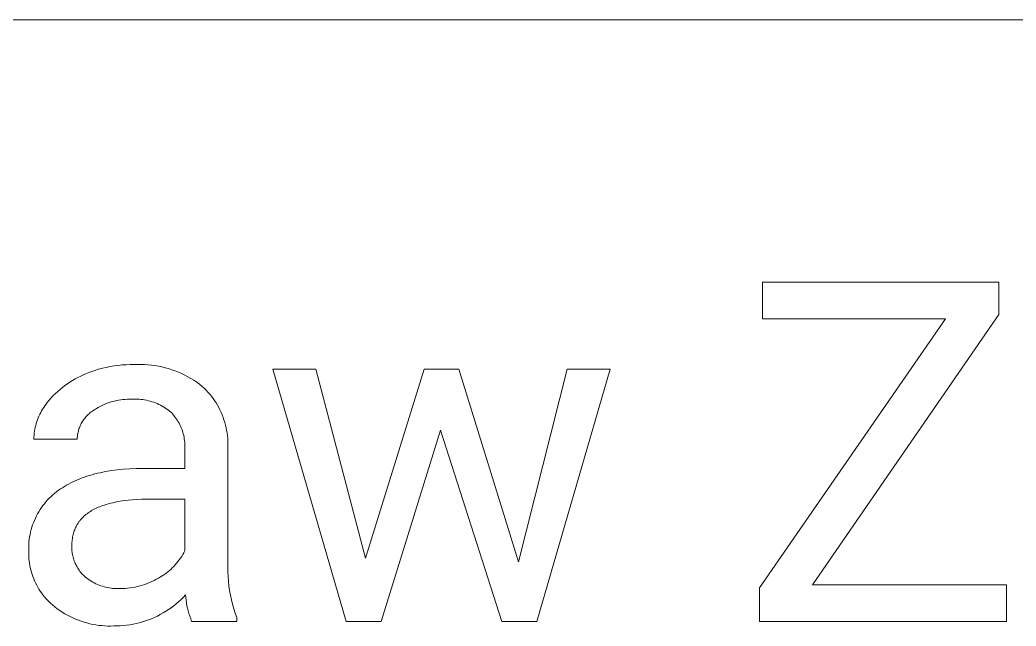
# Model space of a CAD drawing. Header units: millimetres. Extents: x -1246 to 2331, y -493 to 2006.
# Drawn here: x 1501.2 to 1600.7, y -153.5 to -93 of the extents above; entities that cross this region are included whole.
import ezdxf

# ---------------------------------------------------------------- set-up
doc = ezdxf.new("R2010")
doc.units = ezdxf.units.MM
doc.header["$MEASUREMENT"] = 0
doc.layers.add('Domyślny', color=7, linetype='Continuous', true_color=0x000000)

msp = doc.modelspace()

# ---------------------------------------------------------------- linework, layer by layer
at = {"layer": 'Domyślny', "color": 18, "lineweight": 15, "true_color": 0x000000}
for p, q in [((2327.489, -92.974), (979.014, -92.974)), ((1575.385, -122.795), (1575.385, -119.138)), ((1575.385, -119.138), (1598.995, -119.138)), ((1598.995, -119.138), (1598.995, -122.39)), ((1575.088, -149.657), (1593.647, -122.795)), ((1593.647, -122.795), (1575.385, -122.795)), ((1598.995, -122.39), (1580.365, -149.359)), ((1512.612, -127.371), (1512.96, -127.358)), ((1512.96, -127.358), (1513.309, -127.357)), ((1513.309, -127.357), (1513.657, -127.367)), ((1507.561, -128.396), (1507.93, -128.241)), ((1507.93, -128.241), (1508.303, -128.099)), ((1508.303, -128.099), (1508.681, -127.969)), ((1508.681, -127.969), (1509.062, -127.851)), ((1509.062, -127.851), (1509.448, -127.746)), ((1509.448, -127.746), (1509.836, -127.654)), ((1509.836, -127.654), (1510.228, -127.575)), ((1510.228, -127.575), (1510.622, -127.508)), ((1510.622, -127.508), (1511.018, -127.455)), ((1511.018, -127.455), (1511.415, -127.414)), ((1511.415, -127.414), (1511.814, -127.387)), ((1511.814, -127.387), (1512.213, -127.373)), ((1512.213, -127.373), (1512.612, -127.371)), ((1513.657, -127.367), (1514.004, -127.39)), ((1514.004, -127.39), (1514.351, -127.425)), ((1514.351, -127.425), (1514.696, -127.472)), ((1514.696, -127.472), (1515.04, -127.531)), ((1515.04, -127.531), (1515.381, -127.602)), ((1515.381, -127.602), (1515.719, -127.685)), ((1515.719, -127.685), (1516.054, -127.78)), ((1516.054, -127.78), (1516.386, -127.886)), ((1516.386, -127.886), (1516.714, -128.003)), ((1516.714, -128.003), (1517.038, -128.132)), ((1517.038, -128.132), (1517.356, -128.273)), ((1517.356, -128.273), (1517.67, -128.424)), ((1533.789, -153.011), (1526.475, -127.841)), ((1526.475, -127.841), (1530.764, -127.841)), ((1530.764, -127.841), (1535.719, -146.686)), ((1535.719, -146.686), (1541.58, -127.841)), ((1541.58, -127.841), (1545.046, -127.841)), ((1545.046, -127.841), (1551.026, -147.079)), ((1551.026, -147.079), (1555.863, -127.841)), ((1560.175, -127.841), (1552.837, -153.011)), ((1555.863, -127.841), (1560.175, -127.841)), ((1505.702, -129.467), (1505.951, -129.288)), ((1505.951, -129.288), (1506.207, -129.118)), ((1506.207, -129.118), (1506.468, -128.956)), ((1506.468, -128.956), (1506.734, -128.802)), ((1506.734, -128.802), (1507.006, -128.658)), ((1507.006, -128.658), (1507.281, -128.522)), ((1507.281, -128.522), (1507.561, -128.396)), ((1517.67, -128.424), (1517.979, -128.586)), ((1517.979, -128.586), (1518.281, -128.759)), ((1518.281, -128.759), (1518.578, -128.942)), ((1518.578, -128.942), (1518.867, -129.135)), ((1518.867, -129.135), (1519.15, -129.338)), ((1519.15, -129.338), (1519.426, -129.551)), ((1504.547, -130.478), (1504.765, -130.261)), ((1504.765, -130.261), (1504.989, -130.051)), ((1504.989, -130.051), (1505.22, -129.849)), ((1505.22, -129.849), (1505.458, -129.654)), ((1505.458, -129.654), (1505.702, -129.467)), ((1519.426, -129.551), (1519.621, -129.736)), ((1519.621, -129.736), (1519.81, -129.927)), ((1519.81, -129.927), (1519.993, -130.124)), ((1519.993, -130.124), (1520.168, -130.328)), ((1520.168, -130.328), (1520.337, -130.537)), ((1503.701, -131.486), (1503.818, -131.327)), ((1503.818, -131.327), (1503.94, -131.171)), ((1503.94, -131.171), (1504.135, -130.934)), ((1504.135, -130.934), (1504.337, -130.703)), ((1504.337, -130.703), (1504.547, -130.478)), ((1509.818, -131.278), (1509.618, -131.361)), ((1510.02, -131.201), (1509.818, -131.278)), ((1510.225, -131.131), (1510.02, -131.201)), ((1510.433, -131.068), (1510.225, -131.131)), ((1510.643, -131.013), (1510.433, -131.068)), ((1510.854, -130.965), (1510.643, -131.013)), ((1511.067, -130.924), (1510.854, -130.965)), ((1511.281, -130.891), (1511.067, -130.924)), ((1511.496, -130.866), (1511.281, -130.891)), ((1511.712, -130.847), (1511.496, -130.866)), ((1511.929, -130.837), (1511.712, -130.847)), ((1512.145, -130.834), (1511.929, -130.837)), ((1512.362, -130.838), (1512.145, -130.834)), ((1512.549, -130.828), (1512.362, -130.838)), ((1512.736, -130.825), (1512.549, -130.828)), ((1512.923, -130.828), (1512.736, -130.825)), ((1513.11, -130.838), (1512.923, -130.828)), ((1513.297, -130.854), (1513.11, -130.838)), ((1513.483, -130.876), (1513.297, -130.854)), ((1513.668, -130.905), (1513.483, -130.876)), ((1513.851, -130.94), (1513.668, -130.905)), ((1514.034, -130.981), (1513.851, -130.94)), ((1514.215, -131.028), (1514.034, -130.981)), ((1514.395, -131.081), (1514.215, -131.028)), ((1514.572, -131.141), (1514.395, -131.081)), ((1514.747, -131.206), (1514.572, -131.141)), ((1514.92, -131.278), (1514.747, -131.206)), ((1515.091, -131.355), (1514.92, -131.278)), ((1520.337, -130.537), (1520.498, -130.752)), ((1520.498, -130.752), (1520.651, -130.973)), ((1520.651, -130.973), (1520.798, -131.198)), ((1520.798, -131.198), (1520.936, -131.429)), ((1503.198, -132.336), (1503.287, -132.16)), ((1503.287, -132.16), (1503.382, -131.986)), ((1503.382, -131.986), (1503.483, -131.816)), ((1503.483, -131.816), (1503.589, -131.649)), ((1503.589, -131.649), (1503.701, -131.486)), ((1508.122, -132.282), (1508.036, -132.359)), ((1508.211, -132.208), (1508.122, -132.282)), ((1508.302, -132.137), (1508.211, -132.208)), ((1508.395, -132.07), (1508.302, -132.137)), ((1508.491, -132.005), (1508.395, -132.07)), ((1508.669, -131.882), (1508.491, -132.005)), ((1508.851, -131.765), (1508.669, -131.882)), ((1509.037, -131.654), (1508.851, -131.765)), ((1509.227, -131.55), (1509.037, -131.654)), ((1509.421, -131.452), (1509.227, -131.55)), ((1509.618, -131.361), (1509.421, -131.452)), ((1515.259, -131.438), (1515.091, -131.355)), ((1515.424, -131.527), (1515.259, -131.438)), ((1515.585, -131.621), (1515.424, -131.527)), ((1515.744, -131.721), (1515.585, -131.621)), ((1515.899, -131.826), (1515.744, -131.721)), ((1516.05, -131.936), (1515.899, -131.826)), ((1516.197, -132.052), (1516.05, -131.936)), ((1516.341, -132.172), (1516.197, -132.052)), ((1516.452, -132.293), (1516.341, -132.172)), ((1516.56, -132.417), (1516.452, -132.293)), ((1520.936, -131.429), (1521.066, -131.664)), ((1521.066, -131.664), (1521.189, -131.903)), ((1521.189, -131.903), (1521.303, -132.146)), ((1521.303, -132.146), (1521.408, -132.393)), ((1502.791, -133.448), (1502.843, -133.258)), ((1502.843, -133.258), (1502.902, -133.069)), ((1502.902, -133.069), (1502.967, -132.882)), ((1502.967, -132.882), (1503.038, -132.697)), ((1503.038, -132.697), (1503.115, -132.515)), ((1503.115, -132.515), (1503.198, -132.336)), ((1507.337, -133.268), (1507.285, -133.371)), ((1507.393, -133.167), (1507.337, -133.268)), ((1507.452, -133.068), (1507.393, -133.167)), ((1507.514, -132.971), (1507.452, -133.068)), ((1507.579, -132.876), (1507.514, -132.971)), ((1507.648, -132.784), (1507.579, -132.876)), ((1507.72, -132.694), (1507.648, -132.784)), ((1507.795, -132.606), (1507.72, -132.694)), ((1507.873, -132.521), (1507.795, -132.606)), ((1507.953, -132.438), (1507.873, -132.521)), ((1508.036, -132.359), (1507.953, -132.438)), ((1516.663, -132.545), (1516.56, -132.417)), ((1516.762, -132.677), (1516.663, -132.545)), ((1516.856, -132.811), (1516.762, -132.677)), ((1516.946, -132.949), (1516.856, -132.811)), ((1517.031, -133.09), (1516.946, -132.949)), ((1517.112, -133.234), (1517.031, -133.09)), ((1517.187, -133.38), (1517.112, -133.234)), ((1521.408, -132.393), (1521.505, -132.644)), ((1521.505, -132.644), (1521.594, -132.898)), ((1521.594, -132.898), (1521.674, -133.154)), ((1521.674, -133.154), (1521.745, -133.414)), ((1502.626, -134.422), (1502.646, -134.225)), ((1502.646, -134.225), (1502.673, -134.029)), ((1502.673, -134.029), (1502.706, -133.834)), ((1502.706, -133.834), (1502.745, -133.64)), ((1502.745, -133.64), (1502.791, -133.448)), ((1506.998, -134.244), (1506.979, -134.357)), ((1507.021, -134.131), (1506.998, -134.244)), ((1507.047, -134.019), (1507.021, -134.131)), ((1507.078, -133.908), (1507.047, -134.019)), ((1507.112, -133.797), (1507.078, -133.908)), ((1507.15, -133.689), (1507.112, -133.797)), ((1507.191, -133.581), (1507.15, -133.689)), ((1507.236, -133.475), (1507.191, -133.581)), ((1507.285, -133.371), (1507.236, -133.475)), ((1517.258, -133.528), (1517.187, -133.38)), ((1517.323, -133.679), (1517.258, -133.528)), ((1517.383, -133.833), (1517.323, -133.679)), ((1517.438, -133.988), (1517.383, -133.833)), ((1517.488, -134.144), (1517.438, -133.988)), ((1517.532, -134.303), (1517.488, -134.144)), ((1517.572, -134.462), (1517.532, -134.303)), ((1521.745, -133.414), (1521.807, -133.675)), ((1521.807, -133.675), (1521.86, -133.939)), ((1521.86, -133.939), (1521.904, -134.204)), ((1521.904, -134.204), (1521.939, -134.47)), ((1543.236, -133.928), (1537.28, -153.011)), ((1549.347, -153.011), (1543.236, -133.928)), ((1502.606, -134.817), (1502.613, -134.619)), ((1506.942, -134.817), (1502.606, -134.817)), ((1502.613, -134.619), (1502.626, -134.422)), ((1506.945, -134.701), (1506.942, -134.817)), ((1506.953, -134.586), (1506.945, -134.701)), ((1506.964, -134.472), (1506.953, -134.586)), ((1506.979, -134.357), (1506.964, -134.472)), ((1517.605, -134.624), (1517.572, -134.462)), ((1517.633, -134.786), (1517.605, -134.624)), ((1517.656, -134.949), (1517.633, -134.786)), ((1517.673, -135.112), (1517.656, -134.949)), ((1517.685, -135.276), (1517.673, -135.112)), ((1517.691, -135.441), (1517.685, -135.276)), ((1521.939, -134.47), (1521.964, -134.738)), ((1521.964, -134.738), (1521.981, -135.006)), ((1521.981, -135.006), (1521.989, -135.274)), ((1521.989, -135.274), (1521.987, -135.543)), ((1517.687, -135.77), (1517.692, -135.605)), ((1517.687, -137.747), (1517.687, -135.77)), ((1517.692, -135.605), (1517.691, -135.441)), ((1521.987, -135.543), (1521.987, -147.122)), ((1508.419, -138.367), (1508.68, -138.296)), ((1508.68, -138.296), (1508.945, -138.23)), ((1508.945, -138.23), (1509.216, -138.168)), ((1509.216, -138.168), (1509.491, -138.11)), ((1509.491, -138.11), (1509.77, -138.057)), ((1509.77, -138.057), (1510.344, -137.962)), ((1510.344, -137.962), (1510.936, -137.885)), ((1510.936, -137.885), (1511.548, -137.825)), ((1511.548, -137.825), (1512.178, -137.781)), ((1512.178, -137.781), (1512.826, -137.756)), ((1512.826, -137.756), (1513.494, -137.747)), ((1513.494, -137.747), (1517.687, -137.747)), ((1506.069, -139.303), (1506.283, -139.19)), ((1506.283, -139.19), (1506.501, -139.082)), ((1506.501, -139.082), (1506.724, -138.978)), ((1506.724, -138.978), (1506.952, -138.878)), ((1506.952, -138.878), (1507.185, -138.783)), ((1507.185, -138.783), (1507.422, -138.691)), ((1507.422, -138.691), (1507.664, -138.604)), ((1507.664, -138.604), (1507.911, -138.521)), ((1507.911, -138.521), (1508.163, -138.442)), ((1508.163, -138.442), (1508.419, -138.367)), ((1504.498, -140.381), (1504.684, -140.223)), ((1504.684, -140.223), (1504.875, -140.072)), ((1504.875, -140.072), (1505.072, -139.927)), ((1505.072, -139.927), (1505.262, -139.794)), ((1505.262, -139.794), (1505.456, -139.665)), ((1505.456, -139.665), (1505.656, -139.54)), ((1505.656, -139.54), (1505.86, -139.419)), ((1505.86, -139.419), (1506.069, -139.303)), ((1503.506, -141.454), (1503.656, -141.262)), ((1503.656, -141.262), (1503.812, -141.074)), ((1503.812, -141.074), (1503.975, -140.892)), ((1503.975, -140.892), (1504.143, -140.716)), ((1504.143, -140.716), (1504.318, -140.546)), ((1504.318, -140.546), (1504.498, -140.381)), ((1510.137, -141.25), (1509.969, -141.296)), ((1510.309, -141.206), (1510.137, -141.25)), ((1510.485, -141.164), (1510.309, -141.206)), ((1510.848, -141.087), (1510.485, -141.164)), ((1511.227, -141.019), (1510.848, -141.087)), ((1511.622, -140.96), (1511.227, -141.019)), ((1512.032, -140.91), (1511.622, -140.96)), ((1512.457, -140.869), (1512.032, -140.91)), ((1512.898, -140.837), (1512.457, -140.869)), ((1513.355, -140.815), (1512.898, -140.837)), ((1513.828, -140.801), (1513.355, -140.815)), ((1514.316, -140.796), (1513.828, -140.801)), ((1517.687, -140.796), (1514.316, -140.796)), ((1517.687, -145.966), (1517.687, -140.796)), ((1502.862, -142.489), (1502.976, -142.273)), ((1502.976, -142.273), (1503.098, -142.062)), ((1503.098, -142.062), (1503.227, -141.855)), ((1503.227, -141.855), (1503.363, -141.652)), ((1503.363, -141.652), (1503.506, -141.454)), ((1507.915, -142.264), (1507.809, -142.347)), ((1508.025, -142.184), (1507.915, -142.264)), ((1508.138, -142.106), (1508.025, -142.184)), ((1508.256, -142.03), (1508.138, -142.106)), ((1508.377, -141.956), (1508.256, -142.03)), ((1508.503, -141.885), (1508.377, -141.956)), ((1508.632, -141.816), (1508.503, -141.885)), ((1508.765, -141.749), (1508.632, -141.816)), ((1508.902, -141.685), (1508.765, -141.749)), ((1509.043, -141.622), (1508.902, -141.685)), ((1509.188, -141.562), (1509.043, -141.622)), ((1509.336, -141.505), (1509.188, -141.562)), ((1509.489, -141.449), (1509.336, -141.505)), ((1509.645, -141.396), (1509.489, -141.449)), ((1509.805, -141.345), (1509.645, -141.396)), ((1509.969, -141.296), (1509.805, -141.345)), ((1502.48, -143.386), (1502.564, -143.157)), ((1502.564, -143.157), (1502.655, -142.931)), ((1502.655, -142.931), (1502.755, -142.708)), ((1502.755, -142.708), (1502.862, -142.489)), ((1506.995, -143.244), (1506.962, -143.297)), ((1507.029, -143.192), (1506.995, -143.244)), ((1507.064, -143.14), (1507.029, -143.192)), ((1507.1, -143.089), (1507.064, -143.14)), ((1507.137, -143.038), (1507.1, -143.089)), ((1507.175, -142.988), (1507.137, -143.038)), ((1507.214, -142.939), (1507.175, -142.988)), ((1507.254, -142.89), (1507.214, -142.939)), ((1507.337, -142.794), (1507.254, -142.89)), ((1507.424, -142.7), (1507.337, -142.794)), ((1507.514, -142.608), (1507.424, -142.7)), ((1507.608, -142.519), (1507.514, -142.608)), ((1507.707, -142.432), (1507.608, -142.519)), ((1507.809, -142.347), (1507.707, -142.432)), ((1502.224, -144.327), (1502.276, -144.089)), ((1502.276, -144.089), (1502.336, -143.852)), ((1502.336, -143.852), (1502.404, -143.618)), ((1502.404, -143.618), (1502.48, -143.386)), ((1506.562, -144.22), (1506.529, -144.345)), ((1506.598, -144.097), (1506.562, -144.22)), ((1506.638, -143.976), (1506.598, -144.097)), ((1506.683, -143.857), (1506.638, -143.976)), ((1506.706, -143.798), (1506.683, -143.857)), ((1506.731, -143.74), (1506.706, -143.798)), ((1506.756, -143.683), (1506.731, -143.74)), ((1506.783, -143.626), (1506.756, -143.683)), ((1506.81, -143.57), (1506.783, -143.626)), ((1506.838, -143.514), (1506.81, -143.57)), ((1506.868, -143.459), (1506.838, -143.514)), ((1506.898, -143.405), (1506.868, -143.459)), ((1506.929, -143.351), (1506.898, -143.405)), ((1506.962, -143.297), (1506.929, -143.351)), ((1502.099, -145.294), (1502.118, -145.051)), ((1502.118, -145.051), (1502.145, -144.808)), ((1502.145, -144.808), (1502.18, -144.567)), ((1502.18, -144.567), (1502.224, -144.327)), ((1506.414, -145.145), (1506.408, -145.287)), ((1506.423, -145.007), (1506.414, -145.145)), ((1506.437, -144.87), (1506.423, -145.007)), ((1506.454, -144.735), (1506.437, -144.87)), ((1506.475, -144.603), (1506.454, -144.735)), ((1506.5, -144.473), (1506.475, -144.603)), ((1506.529, -144.345), (1506.5, -144.473)), ((1502.087, -145.782), (1502.089, -145.538)), ((1502.094, -146.026), (1502.087, -145.782)), ((1502.089, -145.538), (1502.099, -145.294)), ((1502.092, -146.259), (1502.094, -146.026)), ((1502.099, -146.491), (1502.092, -146.259)), ((1506.401, -145.562), (1506.4, -145.693)), ((1506.4, -145.693), (1506.404, -145.825)), ((1506.406, -145.43), (1506.401, -145.562)), ((1506.404, -145.825), (1506.412, -145.956)), ((1506.408, -145.287), (1506.406, -145.43)), ((1506.412, -145.956), (1506.425, -146.088)), ((1506.425, -146.088), (1506.442, -146.218)), ((1506.442, -146.218), (1506.464, -146.348)), ((1517.482, -146.341), (1517.587, -146.155)), ((1517.587, -146.155), (1517.687, -145.966)), ((1502.113, -146.723), (1502.099, -146.491)), ((1502.135, -146.955), (1502.113, -146.723)), ((1502.165, -147.186), (1502.135, -146.955)), ((1502.203, -147.416), (1502.165, -147.186)), ((1506.464, -146.348), (1506.49, -146.477)), ((1506.49, -146.477), (1506.521, -146.605)), ((1506.521, -146.605), (1506.555, -146.732)), ((1506.555, -146.732), (1506.594, -146.858)), ((1506.594, -146.858), (1506.638, -146.982)), ((1506.638, -146.982), (1506.685, -147.105)), ((1506.685, -147.105), (1506.737, -147.226)), ((1506.737, -147.226), (1506.793, -147.345)), ((1516.724, -147.37), (1516.864, -147.209)), ((1516.864, -147.209), (1516.999, -147.044)), ((1516.999, -147.044), (1517.129, -146.874)), ((1517.129, -146.874), (1517.252, -146.7)), ((1517.252, -146.7), (1517.37, -146.522)), ((1517.37, -146.522), (1517.482, -146.341)), ((1521.987, -147.122), (1521.976, -147.59)), ((1502.249, -147.644), (1502.203, -147.416)), ((1502.302, -147.87), (1502.249, -147.644)), ((1502.363, -148.095), (1502.302, -147.87)), ((1502.432, -148.317), (1502.363, -148.095)), ((1506.793, -147.345), (1506.852, -147.463)), ((1506.852, -147.463), (1506.916, -147.578)), ((1506.916, -147.578), (1506.984, -147.691)), ((1506.984, -147.691), (1507.055, -147.802)), ((1507.055, -147.802), (1507.13, -147.91)), ((1507.13, -147.91), (1507.209, -148.015)), ((1507.209, -148.015), (1507.291, -148.118)), ((1507.291, -148.118), (1507.377, -148.218)), ((1507.377, -148.218), (1507.466, -148.315)), ((1515.6, -148.349), (1515.774, -148.225)), ((1515.774, -148.225), (1515.944, -148.096)), ((1515.944, -148.096), (1516.11, -147.962)), ((1516.11, -147.962), (1516.271, -147.821)), ((1516.271, -147.821), (1516.427, -147.676)), ((1516.427, -147.676), (1516.578, -147.525)), ((1516.578, -147.525), (1516.724, -147.37)), ((1521.976, -147.59), (1521.98, -148.059)), ((1521.98, -148.059), (1522.001, -148.527)), ((1502.508, -148.537), (1502.432, -148.317)), ((1502.592, -148.754), (1502.508, -148.537)), ((1502.683, -148.968), (1502.592, -148.754)), ((1502.781, -149.179), (1502.683, -148.968)), ((1502.887, -149.387), (1502.781, -149.179)), ((1507.466, -148.315), (1507.558, -148.409)), ((1507.558, -148.409), (1507.654, -148.5)), ((1507.654, -148.5), (1507.752, -148.587)), ((1507.752, -148.587), (1507.892, -148.696)), ((1507.892, -148.696), (1508.036, -148.801)), ((1508.036, -148.801), (1508.183, -148.9)), ((1508.183, -148.9), (1508.333, -148.995)), ((1508.333, -148.995), (1508.487, -149.084)), ((1508.487, -149.084), (1508.644, -149.168)), ((1508.644, -149.168), (1508.803, -149.246)), ((1508.803, -149.246), (1508.965, -149.319)), ((1513.687, -149.316), (1513.924, -149.23)), ((1513.924, -149.23), (1514.157, -149.136)), ((1514.157, -149.136), (1514.387, -149.034)), ((1514.387, -149.034), (1514.613, -148.924)), ((1514.613, -148.924), (1514.836, -148.807)), ((1514.836, -148.807), (1515.054, -148.682)), ((1515.054, -148.682), (1515.24, -148.577)), ((1515.24, -148.577), (1515.422, -148.466)), ((1515.422, -148.466), (1515.6, -148.349)), ((1522.001, -148.527), (1522.036, -148.995)), ((1522.036, -148.995), (1522.088, -149.461)), ((1502.999, -149.59), (1502.887, -149.387)), ((1503.118, -149.79), (1502.999, -149.59)), ((1503.244, -149.986), (1503.118, -149.79)), ((1503.377, -150.177), (1503.244, -149.986)), ((1503.516, -150.364), (1503.377, -150.177)), ((1508.965, -149.319), (1509.13, -149.386)), ((1509.13, -149.386), (1509.296, -149.447)), ((1509.296, -149.447), (1509.465, -149.503)), ((1509.465, -149.503), (1509.636, -149.553)), ((1509.636, -149.553), (1509.808, -149.597)), ((1509.808, -149.597), (1509.981, -149.635)), ((1509.981, -149.635), (1510.156, -149.667)), ((1510.156, -149.667), (1510.332, -149.692)), ((1510.332, -149.692), (1510.509, -149.712)), ((1510.509, -149.712), (1510.686, -149.726)), ((1510.686, -149.726), (1510.863, -149.734)), ((1510.863, -149.734), (1511.041, -149.735)), ((1511.041, -149.735), (1511.218, -149.731)), ((1511.218, -149.731), (1511.47, -149.727)), ((1511.47, -149.727), (1511.721, -149.714)), ((1511.721, -149.714), (1511.972, -149.694)), ((1511.972, -149.694), (1512.222, -149.665)), ((1512.222, -149.665), (1512.47, -149.627)), ((1512.47, -149.627), (1512.718, -149.582)), ((1512.718, -149.582), (1512.963, -149.527)), ((1512.963, -149.527), (1513.207, -149.465)), ((1513.207, -149.465), (1513.448, -149.395)), ((1513.448, -149.395), (1513.687, -149.316)), ((1522.088, -149.461), (1522.155, -149.925)), ((1522.155, -149.925), (1522.238, -150.386)), ((1575.088, -153.016), (1575.088, -149.657)), ((1580.365, -149.359), (1599.746, -149.359)), ((1599.746, -149.359), (1599.746, -153.016)), ((1503.661, -150.545), (1503.516, -150.364)), ((1503.813, -150.722), (1503.661, -150.545)), ((1503.97, -150.894), (1503.813, -150.722)), ((1504.133, -151.06), (1503.97, -150.894)), ((1504.302, -151.22), (1504.133, -151.06)), ((1504.476, -151.374), (1504.302, -151.22)), ((1517.071, -151.04), (1516.827, -151.25)), ((1517.307, -150.822), (1517.071, -151.04)), ((1517.537, -150.596), (1517.307, -150.822)), ((1517.758, -150.362), (1517.537, -150.596)), ((1517.781, -150.633), (1517.758, -150.362)), ((1517.812, -150.904), (1517.781, -150.633)), ((1517.852, -151.174), (1517.812, -150.904)), ((1517.9, -151.442), (1517.852, -151.174)), ((1522.238, -150.386), (1522.336, -150.844)), ((1522.336, -150.844), (1522.45, -151.299)), ((1504.709, -151.564), (1504.476, -151.374)), ((1504.948, -151.746), (1504.709, -151.564)), ((1505.193, -151.92), (1504.948, -151.746)), ((1505.444, -152.086), (1505.193, -151.92)), ((1505.7, -152.243), (1505.444, -152.086)), ((1515.509, -152.172), (1515.228, -152.33)), ((1515.785, -152.006), (1515.509, -152.172)), ((1516.055, -151.83), (1515.785, -152.006)), ((1516.319, -151.646), (1516.055, -151.83)), ((1516.576, -151.452), (1516.319, -151.646)), ((1516.827, -151.25), (1516.576, -151.452)), ((1517.957, -151.708), (1517.9, -151.442)), ((1518.022, -151.973), (1517.957, -151.708)), ((1518.096, -152.235), (1518.022, -151.973)), ((1522.45, -151.299), (1522.578, -151.75)), ((1522.578, -151.75), (1522.722, -152.196)), ((1522.722, -152.196), (1522.88, -152.637)), ((1505.962, -152.391), (1505.7, -152.243)), ((1506.228, -152.53), (1505.962, -152.391)), ((1506.499, -152.661), (1506.228, -152.53)), ((1506.774, -152.782), (1506.499, -152.661)), ((1507.052, -152.893), (1506.774, -152.782)), ((1507.335, -152.996), (1507.052, -152.893)), ((1507.621, -153.088), (1507.335, -152.996)), ((1507.91, -153.171), (1507.621, -153.088)), ((1508.201, -153.245), (1507.91, -153.171)), ((1513.136, -153.154), (1512.823, -153.231)), ((1513.446, -153.067), (1513.136, -153.154)), ((1513.753, -152.969), (1513.446, -153.067)), ((1514.056, -152.861), (1513.753, -152.969)), ((1514.356, -152.743), (1514.056, -152.861)), ((1514.651, -152.615), (1514.356, -152.743)), ((1514.942, -152.477), (1514.651, -152.615)), ((1515.228, -152.33), (1514.942, -152.477)), ((1518.178, -152.495), (1518.096, -152.235)), ((1518.268, -152.752), (1518.178, -152.495)), ((1518.366, -153.006), (1518.268, -152.752)), ((1522.88, -153.006), (1518.366, -153.006)), ((1522.88, -152.637), (1522.88, -153.006)), ((1537.28, -153.011), (1533.789, -153.011)), ((1552.837, -153.011), (1549.347, -153.011)), ((1599.746, -153.016), (1575.088, -153.016)), ((1508.495, -153.308), (1508.201, -153.245)), ((1508.79, -153.361), (1508.495, -153.308)), ((1509.088, -153.405), (1508.79, -153.361)), ((1509.386, -153.438), (1509.088, -153.405)), ((1509.686, -153.462), (1509.386, -153.438)), ((1509.986, -153.475), (1509.686, -153.462)), ((1510.287, -153.478), (1509.986, -153.475)), ((1510.587, -153.471), (1510.287, -153.478)), ((1510.909, -153.469), (1510.587, -153.471)), ((1511.231, -153.456), (1510.909, -153.469)), ((1511.552, -153.433), (1511.231, -153.456)), ((1511.872, -153.398), (1511.552, -153.433)), ((1512.191, -153.353), (1511.872, -153.398)), ((1512.508, -153.298), (1512.191, -153.353)), ((1512.823, -153.231), (1512.508, -153.298))]:
    msp.add_line(p, q, dxfattribs=at)

doc.saveas('drawing.dxf')
